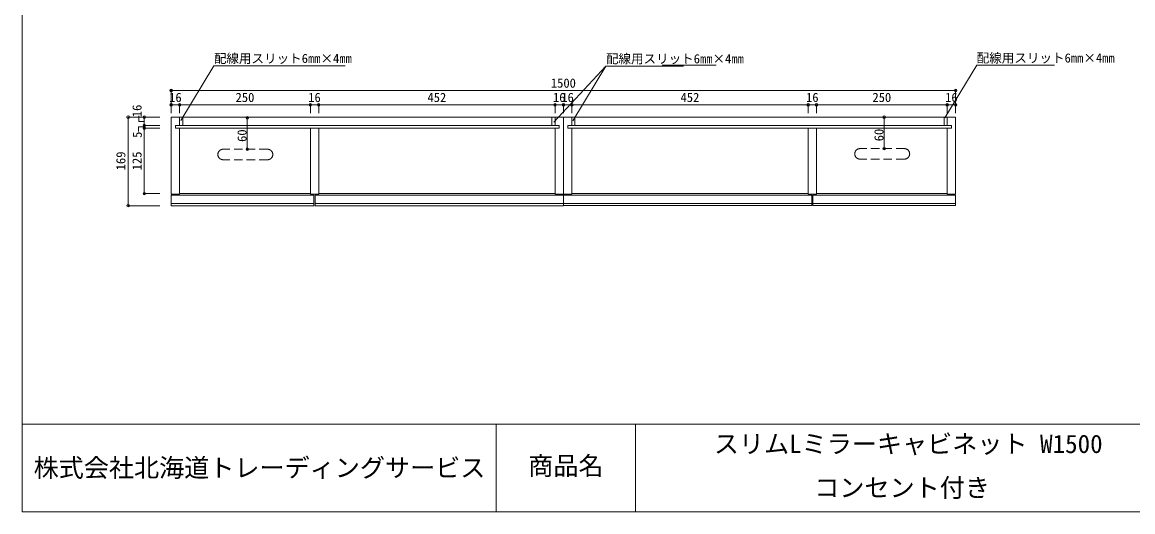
# Model space of a CAD drawing. Units: millimetres at full size, sheet at 1:8. Extents: x -1666 to 1665, y -1102 to 1102.
# Drawn here: x -1666 to 458, y -1102 to -168 of the extents above; entities that cross this region are included whole.
import ezdxf
from ezdxf.enums import TextEntityAlignment as Align

# ---------------------------------------------------------------- set-up
doc = ezdxf.new("R2010")
doc.units = ezdxf.units.MM
doc.header["$LTSCALE"] = 8
doc.header["$PDMODE"] = 32
doc.header["$PDSIZE"] = 4.8
doc.linetypes.add('DASHED2', pattern=[3, 2, -1])
doc.layers.add('0-0_0', color=7, linetype='Continuous', lineweight=15)
doc.layers.add('1-0', color=7, linetype='Continuous', lineweight=15)
doc.styles.add('ＭＳ ゴシック', font='')
doc.styles.get('ＭＳ ゴシック').set_extended_font_data('MS Gothic')

msp = doc.modelspace()

# ---------------------------------------------------------------- linework, layer by layer
at = {"layer": '0-0_0'}
for p, q in [((-1665.838, -935.106), (1665.15, -935.106)), ((-759.469, -935.106), (-759.469, -1102.48)), ((-492.802, -935.106), (-492.802, -1102.48))]:
    msp.add_line(p, q, dxfattribs=at)
at = {"layer": '0-0_0', "lineweight": 18}
msp.add_lwpolyline([(-1665.838, -1102.48), (1665.15, -1102.48), (1665.15, 1102.007), (-1665.838, 1102.007)], close=True, dxfattribs=at)
at = {"layer": '1-0'}
for p, q in [((-1362.763, -355.15), (-1299.375, -250.787)), ((-549.64, -251.339), (-400.956, -251.339)), ((-441.772, -249.832), (-338.996, -249.832)), ((98.736, -349.948), (159.545, -249.832)), ((159.545, -249.832), (308.228, -249.832)), ((-1380.817, -348.931), (-630.817, -348.931)), ((-1380.817, -348.931), (-1380.817, -494.931)), ((-1364.817, -348.931), (-1364.817, -364.931)), ((-1358.817, -348.931), (-1358.817, -364.931)), ((-652.817, -348.931), (-652.817, -364.931)), ((-646.817, -348.931), (-646.817, -364.931)), ((-630.817, -348.931), (-630.817, -494.931)), ((-630.817, -348.931), (119.183, -348.931)), ((-630.817, -348.931), (-630.817, -494.931)), ((-614.817, -348.931), (-614.817, -364.931)), ((-608.817, -348.931), (-608.817, -364.931)), ((97.183, -348.931), (97.183, -364.931)), ((103.183, -348.931), (103.183, -364.931)), ((119.183, -348.931), (119.183, -495.931)), ((-1380.82, -364.944), (-1380.82, -495.931)), ((-638.83, -369.931), (-1372.489, -369.931)), ((-1364.817, -369.931), (-1364.817, -495.931)), ((-1114.82, -369.931), (-1114.82, -495.931)), ((-1114.82, -371.144), (-1114.82, -370.431)), ((-1098.82, -369.931), (-1098.82, -495.931)), ((-646.817, -369.931), (-646.817, -495.931)), ((-638.83, -364.931), (-638.83, -369.931)), ((-630.82, -364.944), (-630.82, -494.931)), ((111.17, -364.931), (-622.489, -364.931)), ((-622.489, -364.931), (-622.489, -369.931)), ((-614.82, -369.931), (-614.82, -495.931)), ((-162.817, -370.431), (-162.817, -495.931)), ((-146.82, -371.144), (-146.82, -370.431)), ((-146.82, -371.144), (-146.82, -495.931)), ((-1364.817, -495.931), (-1380.82, -495.931)), ((-1255.687, -497.931), (-1380.817, -497.931)), ((-1380.817, -497.931), (-1380.817, -517.931)), ((-1364.817, -494.931), (-1114.82, -494.931)), ((-1107.819, -497.931), (-1255.687, -497.931)), ((-1098.82, -495.931), (-1114.82, -495.931)), ((-1107.819, -497.931), (-1107.819, -513.931)), ((-1105.819, -497.931), (-1105.819, -517.931)), ((-1105.819, -497.931), (-630.819, -497.931)), ((-1104.766, -499.931), (-1104.819, -499.931)), ((-1098.82, -494.931), (-646.817, -494.931)), ((-614.82, -495.931), (-646.817, -495.931)), ((-630.82, -494.931), (-630.82, -495.931)), ((-630.82, -497.931), (-614.817, -497.931)), ((-630.819, -517.931), (-630.819, -497.931)), ((-505.686, -497.931), (-630.816, -497.931)), ((-630.816, -497.931), (-630.816, -517.891)), ((-614.82, -494.931), (-162.817, -494.931)), ((-155.686, -497.931), (-505.686, -497.931)), ((-146.82, -495.931), (-162.817, -495.931)), ((-155.686, -497.931), (-155.686, -517.891)), ((-153.765, -497.931), (119.183, -497.931)), ((-153.765, -517.891), (-153.765, -497.931)), ((-146.82, -494.931), (103.183, -494.931)), ((119.183, -517.891), (119.183, -497.931)), ((-1257.871, -513.931), (-1380.817, -513.931)), ((-1255.687, -517.931), (-1380.817, -517.931)), ((-1257.871, -513.931), (-1107.819, -513.931)), ((-1107.687, -517.931), (-1255.687, -517.931)), ((-1107.819, -513.931), (-1107.819, -517.931)), ((-1105.766, -511.931), (-1105.819, -511.931)), ((-905.687, -513.931), (-1105.819, -513.931)), ((-1105.819, -517.931), (-630.819, -517.931)), ((-903.766, -513.931), (-905.687, -513.931)), ((-903.766, -513.931), (-630.819, -513.931)), ((-507.869, -513.931), (-630.816, -513.931)), ((-505.686, -517.891), (-630.816, -517.891)), ((-507.869, -513.931), (-155.686, -513.931)), ((-505.686, -517.891), (-155.686, -517.891)), ((-153.765, -513.931), (119.183, -513.931)), ((-153.765, -517.891), (119.183, -517.891))]:
    msp.add_line(p, q, dxfattribs=at)
at = {"layer": '1-0', "color": 4, "lineweight": 9}
for p, q in [((-1380.817, -297.875), (119.183, -297.875)), ((-1380.817, -297.875), (-1380.817, -341.226)), ((119.183, -297.875), (119.183, -341.226)), ((-1380.817, -325.239), (-1364.817, -325.239)), ((-1380.817, -325.239), (-1380.817, -341.226)), ((-1364.817, -325.239), (-1364.817, -341.226)), ((-1364.817, -325.239), (-1114.82, -325.239)), ((-1114.82, -325.239), (-1114.82, -341.226)), ((-1114.82, -325.239), (-1098.82, -325.239)), ((-1098.82, -325.239), (-1098.82, -341.226)), ((-1098.82, -325.239), (-646.817, -325.239)), ((-646.817, -325.239), (-646.817, -341.226)), ((-646.817, -325.239), (-630.817, -325.239)), ((-630.817, -325.239), (-630.817, -341.226)), ((-630.817, -325.239), (-614.817, -325.239)), ((-614.817, -325.239), (-614.817, -341.226)), ((-614.817, -325.239), (-162.817, -325.239)), ((-162.817, -325.239), (-162.817, -341.226)), ((-162.817, -325.239), (-146.82, -325.239)), ((-146.82, -325.239), (-146.82, -341.226)), ((-146.82, -325.239), (103.183, -325.239)), ((103.183, -325.239), (103.183, -341.226)), ((103.183, -325.239), (119.183, -325.239)), ((119.183, -325.239), (119.183, -341.226)), ((-1463.198, -348.931), (-1402.469, -348.931)), ((-1432.305, -348.931), (-1432.305, -364.931)), ((-1432.305, -348.931), (-1402.469, -348.931)), ((-1235.39, -350.144), (-1235.39, -410.144)), ((-17.387, -348.931), (-17.387, -408.931)), ((-1432.305, -364.931), (-1402.469, -364.931)), ((-1432.305, -364.931), (-1432.305, -369.931)), ((-1432.305, -369.931), (-1402.469, -369.931)), ((-1432.305, -369.931), (-1432.305, -494.931)), ((-1432.305, -494.931), (-1402.469, -494.931))]:
    msp.add_line(p, q, dxfattribs=at)
at = {"layer": '1-0', "linetype": 'DASHED2'}
for p, q in [((-1196.64, -410.144), (-1281.64, -410.144)), ((21.363, -408.931), (-63.637, -408.931)), ((-1196.64, -430.144), (-1281.64, -430.144)), ((21.363, -428.931), (-63.637, -428.931))]:
    msp.add_line(p, q, dxfattribs=at)
at = {"layer": '1-0'}
for points in [[(-1299.375, -250.787), (-1150.692, -250.787), (-1047.916, -250.787)], [(-613.027, -355.702), (-549.64, -251.339), (-648.937, -358.537)], [(-1432.206, -357.385), (-1443.11, -357.385), (-1443.11, -346.48)], [(-1432.603, -367.412), (-1443.758, -367.412), (-1443.758, -376.017)], [(-638.83, -364.931), (-1372.489, -364.931), (-1372.489, -369.931)], [(111.17, -364.931), (111.17, -369.931), (-622.489, -369.931)], [(103.183, -369.931), (103.183, -495.931), (119.183, -495.931)], [(-646.817, -497.931), (-630.817, -497.931), (-615.82, -497.931)]]:
    msp.add_lwpolyline(points, dxfattribs=at)
at = {"layer": '1-0', "color": 4, "lineweight": 9}
msp.add_lwpolyline([(-1463.198, -348.931), (-1463.198, -517.935), (-1402.469, -517.935)], dxfattribs=at)
at = {"layer": '1-0', "linetype": 'DASHED2'}
for centre, start, end in [((-1281.64, -420.144), 90, 180), ((-1281.64, -420.144), 180, 270), ((-1196.64, -420.144), 0, 90), ((-1196.64, -420.144), 270, 0), ((-63.637, -418.931), 90, 180), ((-63.637, -418.931), 180, 270), ((21.363, -418.931), 0, 90), ((21.363, -418.931), 270, 0)]:
    msp.add_arc(centre, 10, start, end, dxfattribs=at)
at = {"layer": '1-0', "color": 6}
for p in [(-1380.817, -297.875), (119.183, -297.875), (-1380.817, -325.239), (-1364.817, -325.239), (-1114.82, -325.239), (-1098.82, -325.239), (-646.817, -325.239), (-630.817, -325.239), (-614.817, -325.239), (-162.817, -325.239), (-146.82, -325.239), (103.183, -325.239), (119.183, -325.239), (-1463.198, -348.931), (-1432.305, -348.931), (-1235.39, -350.144), (-17.387, -348.931), (-1432.305, -364.931), (-1432.305, -369.931), (-1235.39, -410.144), (-17.387, -408.931), (-1432.305, -494.931), (-1463.198, -517.935)]:
    msp.add_point(p, dxfattribs=at)

# ---------------------------------------------------------------- texts
at = {"layer": '0-0_0', "style": 'ＭＳ ゴシック'}
for s, p in [('スリムLミラーキャビネット W1500', (-343.141, -1000.949)), ('株式会社北海道トレーディングサービス', (-1644.014, -1046.566)), ('商品名', (-698.135, -1042.793)), ('コンセント付き', (-151.141, -1084.637))]:
    msp.add_text(s, height=35.19, dxfattribs=at).set_placement(p, align=Align.BOTTOM_LEFT)
at = {"layer": '1-0', "style": 'ＭＳ ゴシック'}
for s, p in [('配線用スリット6㎜×4㎜', (-1299.375, -250.787)), ('配線用スリット6㎜×4㎜', (-549.64, -251.339)), ('配線用スリット6㎜×4㎜', (159.545, -249.832)), ('1500', (-654.817, -297.875)), ('16', (-1384.817, -325.239)), ('250', (-1257.819, -325.239)), ('16', (-1118.82, -325.239)), ('452', (-890.819, -325.239)), ('16', (-650.817, -325.239)), ('16', (-634.817, -325.239)), ('452', (-406.817, -325.239)), ('16', (-166.819, -325.239)), ('250', (-39.819, -325.239)), ('16', (99.183, -325.239))]:
    msp.add_text(s, height=17.6, dxfattribs=at).set_placement(p, align=Align.BOTTOM_LEFT)
for s, p in [('16', (-1432.305, -348.931)), ('5', (-1431.854, -388.445)), ('60', (-1231.39, -396.144)), ('60', (-13.387, -394.931)), ('169', (-1463.198, -450.433)), ('125', (-1432.305, -450.431))]:
    msp.add_text(s, height=17.6, rotation=90, dxfattribs=at).set_placement(p, align=Align.BOTTOM_LEFT)

doc.saveas('drawing.dxf')
